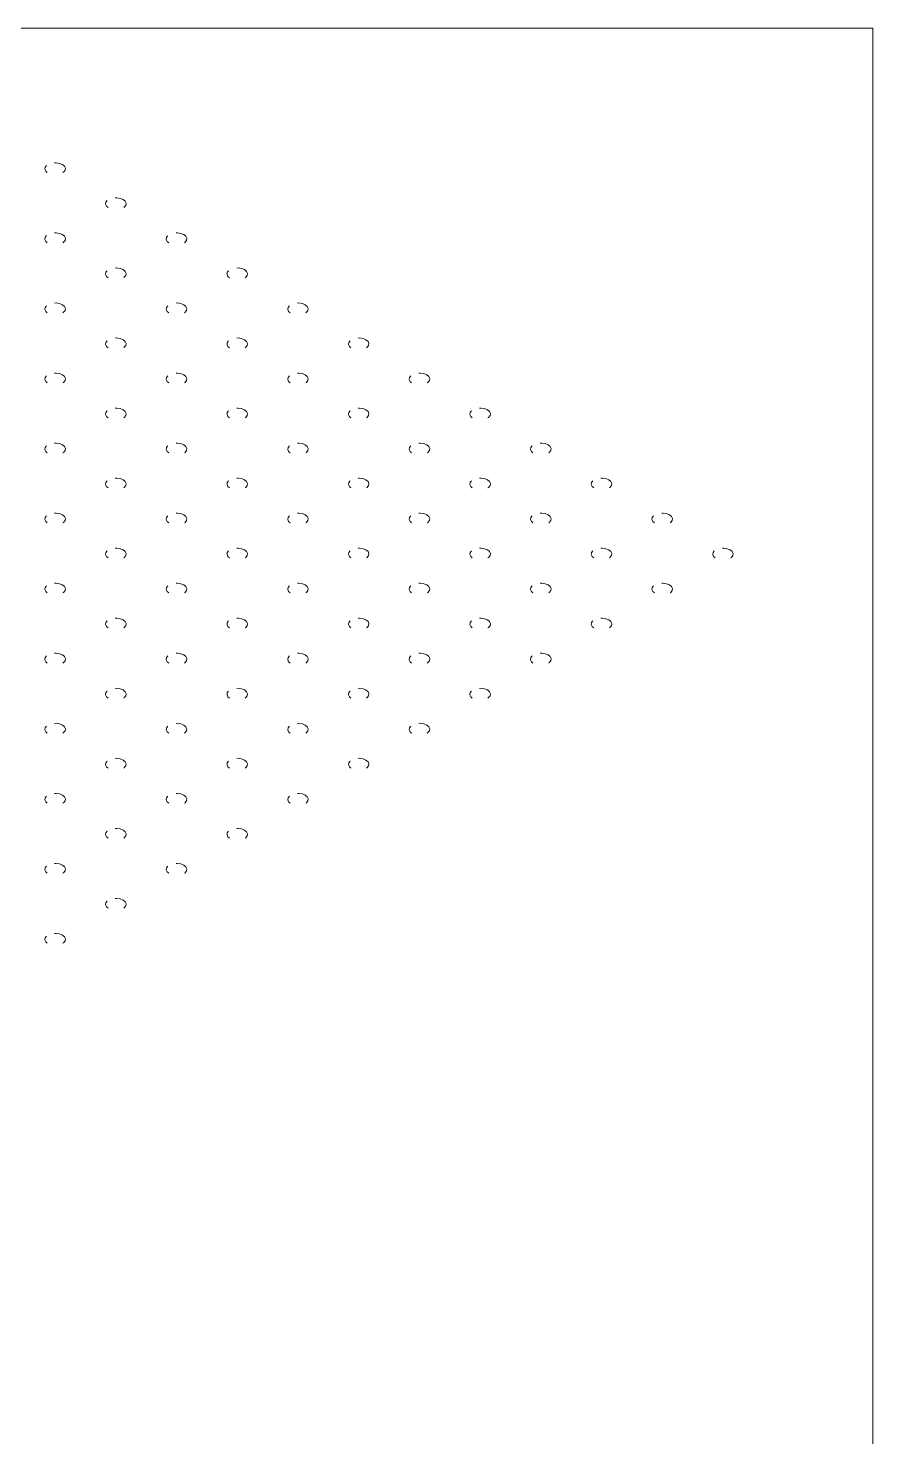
# Model space of a CAD drawing. Header units: millimetres. Extents: x 2 to 278, y 1 to 215.
# Drawn here: x 216.5 to 278, y 112 to 214.6 of the extents above; entities that cross this region are included whole.
import ezdxf

# ---------------------------------------------------------------- set-up
doc = ezdxf.new("R2010")
doc.units = ezdxf.units.MM
doc.linetypes.add('HIDDEN', pattern=[1.905, 1.27, -0.635])

msp = doc.modelspace()

# ---------------------------------------------------------------- linework, layer by layer
at = {"color": 7, "linetype": 'Continuous', "lineweight": 18}
for p in [(1.5793501, 214.64538), (277.98920685, 0.90316426)]:
    msp.add_line(p, (277.98920685, 214.64538), dxfattribs=at)
at = {"color": 7, "linetype": 'HIDDEN', "lineweight": 18}
for p, q in [((219.03807787, 204.123605), (219.08123563, 204.15584412)), ((223.45749526, 201.57232965), (223.50065301, 201.60456877)), ((219.03807787, 199.0210543), (219.08123563, 199.05329342)), ((227.87691264, 199.0210543), (227.92007039, 199.05329342)), ((223.45749526, 196.46977895), (223.50065301, 196.50201807)), ((232.29633002, 196.46977895), (232.33948778, 196.50201807)), ((219.03807787, 193.9185036), (219.08123563, 193.95074272)), ((227.87691264, 193.9185036), (227.92007039, 193.95074272)), ((236.7157474, 193.9185036), (236.75890516, 193.95074272)), ((223.45749526, 191.36722825), (223.50065301, 191.39946738)), ((232.29633002, 191.36722825), (232.33948778, 191.39946738)), ((241.13516478, 191.36722825), (241.17832254, 191.39946738)), ((219.03807787, 188.8159529), (219.08123563, 188.84819203)), ((227.87691264, 188.8159529), (227.92007039, 188.84819203)), ((236.7157474, 188.8159529), (236.75890516, 188.84819203)), ((245.55458217, 188.8159529), (245.59773992, 188.84819203)), ((223.45749526, 186.26467755), (223.50065301, 186.29691668)), ((232.29633002, 186.26467755), (232.33948778, 186.29691668)), ((241.13516479, 186.26467755), (241.17832254, 186.29691668)), ((249.97399951, 186.26467753), (250.01715731, 186.29691668)), ((219.03807787, 183.7134022), (219.08123563, 183.74564133)), ((227.87691264, 183.7134022), (227.92007039, 183.74564133)), ((236.71574741, 183.71340221), (236.75890516, 183.74564133)), ((245.55458216, 183.7134022), (245.59773992, 183.74564133)), ((254.39341694, 183.71340221), (254.43657469, 183.74564133)), ((223.45749526, 181.16212685), (223.50065301, 181.19436598)), ((232.29633002, 181.16212685), (232.33948778, 181.19436598)), ((241.13516479, 181.16212685), (241.17832254, 181.19436598)), ((249.97399955, 181.16212685), (250.01715731, 181.19436598)), ((258.8128343, 181.16212684), (258.85599207, 181.19436598)), ((219.03807787, 178.61085151), (219.08123563, 178.64309063)), ((227.87691264, 178.61085151), (227.92007039, 178.64309063)), ((236.7157474, 178.6108515), (236.75890516, 178.64309063)), ((245.55458216, 178.6108515), (245.59773992, 178.64309063)), ((254.39341694, 178.61085151), (254.43657469, 178.64309063)), ((263.23225165, 178.61085147), (263.27540945, 178.64309063)), ((223.45749526, 176.05957616), (223.50065301, 176.09181528)), ((232.29633002, 176.05957616), (232.33948778, 176.09181528)), ((241.13516479, 176.05957615), (241.17832254, 176.09181528)), ((249.97399957, 176.05957617), (250.01715731, 176.09181528)), ((258.81283438, 176.0595762), (258.85599207, 176.09181528)), ((267.65166911, 176.05957618), (267.69482684, 176.09181528)), ((219.03807787, 173.50830081), (219.08123563, 173.54053993)), ((227.87691264, 173.50830081), (227.92007039, 173.54053993)), ((236.71574741, 173.50830081), (236.75890516, 173.54053993)), ((245.55458217, 173.50830081), (245.59773992, 173.54053993)), ((254.39341695, 173.50830081), (254.43657469, 173.54053993)), ((263.23225173, 173.50830083), (263.27540945, 173.54053993)), ((223.45749526, 170.95702546), (223.50065301, 170.98926458)), ((232.29633002, 170.95702546), (232.33948778, 170.98926458)), ((241.13516478, 170.95702546), (241.17832254, 170.98926458)), ((249.97399953, 170.95702544), (250.01715731, 170.98926458)), ((258.81283424, 170.9570254), (258.85599207, 170.98926458)), ((219.03807787, 168.40575011), (219.08123563, 168.43798923)), ((227.87691264, 168.40575011), (227.92007039, 168.43798923)), ((236.71574741, 168.40575011), (236.75890516, 168.43798923)), ((245.55458217, 168.40575011), (245.59773992, 168.43798923)), ((254.39341691, 168.40575009), (254.43657469, 168.43798923)), ((223.45749526, 165.85447476), (223.50065301, 165.88671388)), ((232.29633002, 165.85447476), (232.33948778, 165.88671388)), ((241.13516478, 165.85447476), (241.17832254, 165.88671388)), ((249.97399957, 165.85447477), (250.01715731, 165.88671388)), ((219.03807787, 163.30319941), (219.08123563, 163.33543853)), ((227.87691264, 163.30319941), (227.92007039, 163.33543853)), ((236.7157474, 163.30319941), (236.75890516, 163.33543853)), ((245.55458216, 163.30319941), (245.59773992, 163.33543853)), ((223.45749526, 160.75192406), (223.50065301, 160.78416318)), ((232.29633002, 160.75192406), (232.33948778, 160.78416318)), ((241.13516479, 160.75192406), (241.17832254, 160.78416318)), ((219.03807787, 158.20064871), (219.08123563, 158.23288783)), ((227.87691264, 158.20064871), (227.92007039, 158.23288783)), ((236.7157474, 158.20064871), (236.75890516, 158.23288783)), ((223.45749526, 155.64937336), (223.50065301, 155.68161248)), ((232.29633002, 155.64937336), (232.33948778, 155.68161248)), ((219.03807787, 153.09809801), (219.08123563, 153.13033713)), ((227.87691264, 153.09809801), (227.92007039, 153.13033713)), ((223.45749526, 150.54682266), (223.50065301, 150.57906178)), ((219.03807787, 147.99554731), (219.08123563, 148.02778643))]:
    msp.add_line(p, q, dxfattribs=at)
at = {"color": 7, "linetype": 'HIDDEN', "lineweight": 18, "flags": 128}
for points in [[(219.08116341, 204.15584412), (219.19131597, 204.2921233), (219.21401762, 204.44191855), (219.14660244, 204.58716234), (218.99720168, 204.71033614), (218.78383529, 204.79658336), (218.5322384, 204.83550131), (218.27275731, 204.82239593), (218.03668927, 204.7588479), (217.85250756, 204.65252207), (217.74242723, 204.51624288), (217.71972557, 204.36644764), (217.78714076, 204.22120385), (217.89566532, 204.123605)], [(223.5006094, 201.60456877), (223.61073335, 201.74084795), (223.633435, 201.8906432), (223.56601982, 202.03588699), (223.41661907, 202.15906079), (223.20325268, 202.24530801), (222.95165579, 202.28422596), (222.6921747, 202.27112058), (222.45610665, 202.20757255), (222.27192495, 202.10124672), (222.16184461, 201.96496754), (222.13914296, 201.81517229), (222.20655814, 201.6699285), (222.3150827, 201.57232965)], [(219.08116341, 199.05329342), (219.19131597, 199.1895726), (219.21401762, 199.33936785), (219.14660244, 199.48461164), (218.99720168, 199.60778544), (218.78383529, 199.69403266), (218.5322384, 199.73295061), (218.27275731, 199.71984523), (218.03668927, 199.6562972), (217.85250756, 199.54997137), (217.74242723, 199.41369219), (217.71972557, 199.26389694), (217.78714076, 199.11865315), (217.89566532, 199.0210543)], [(227.92005539, 199.05329342), (228.03015073, 199.1895726), (228.05285239, 199.33936785), (227.9854372, 199.48461164), (227.83603645, 199.60778544), (227.62267006, 199.69403266), (227.37107317, 199.73295061), (227.11159208, 199.71984523), (226.87552403, 199.6562972), (226.69134233, 199.54997137), (226.58126199, 199.41369219), (226.55856034, 199.26389694), (226.62597552, 199.11865315), (226.73450008, 199.0210543)], [(223.5006094, 196.50201807), (223.61073335, 196.63829725), (223.633435, 196.7880925), (223.56601982, 196.93333629), (223.41661907, 197.05651009), (223.20325268, 197.14275731), (222.95165579, 197.18167526), (222.6921747, 197.16856988), (222.45610665, 197.10502185), (222.27192495, 196.99869602), (222.16184461, 196.86241684), (222.13914296, 196.71262159), (222.20655814, 196.5673778), (222.3150827, 196.46977895)], [(232.33938217, 196.50201807), (232.44956811, 196.63829725), (232.47226977, 196.7880925), (232.40485458, 196.93333629), (232.25545383, 197.05651009), (232.04208744, 197.14275731), (231.79049055, 197.18167526), (231.53100946, 197.16856988), (231.29494142, 197.10502185), (231.11075971, 196.99869602), (231.00067937, 196.86241684), (230.97797772, 196.71262159), (231.0453929, 196.5673778), (231.15391747, 196.46977895)], [(219.08116341, 193.95074272), (219.19131597, 194.08702191), (219.21401762, 194.23681715), (219.14660244, 194.38206094), (218.99720168, 194.50523474), (218.78383529, 194.59148196), (218.5322384, 194.63039991), (218.27275731, 194.61729453), (218.03668927, 194.5537465), (217.85250756, 194.44742067), (217.74242723, 194.31114149), (217.71972557, 194.16134624), (217.78714076, 194.01610245), (217.89566532, 193.9185036)], [(227.92005539, 193.95074272), (228.03015073, 194.08702191), (228.05285239, 194.23681715), (227.9854372, 194.38206094), (227.83603645, 194.50523474), (227.62267006, 194.59148196), (227.37107317, 194.63039991), (227.11159208, 194.61729453), (226.87552403, 194.5537465), (226.69134233, 194.44742067), (226.58126199, 194.31114149), (226.55856034, 194.16134624), (226.62597552, 194.01610245), (226.73450008, 193.9185036)], [(236.75882816, 193.95074272), (236.8689855, 194.08702191), (236.89168715, 194.23681715), (236.82427197, 194.38206094), (236.67487121, 194.50523474), (236.46150482, 194.59148196), (236.20990793, 194.63039991), (235.95042684, 194.61729453), (235.7143588, 194.5537465), (235.53017709, 194.44742067), (235.42009676, 194.31114149), (235.3973951, 194.16134624), (235.46481029, 194.01610245), (235.57333485, 193.9185036)], [(223.5006094, 191.39946738), (223.61073335, 191.53574656), (223.633435, 191.6855418), (223.56601982, 191.83078559), (223.41661907, 191.95395939), (223.20325268, 192.04020661), (222.95165579, 192.07912457), (222.6921747, 192.06601918), (222.45610665, 192.00247115), (222.27192495, 191.89614532), (222.16184461, 191.75986614), (222.13914296, 191.61007089), (222.20655814, 191.4648271), (222.3150827, 191.36722825)], [(232.33938217, 191.39946738), (232.44956811, 191.53574656), (232.47226977, 191.6855418), (232.40485458, 191.83078559), (232.25545383, 191.95395939), (232.04208744, 192.04020661), (231.79049055, 192.07912457), (231.53100946, 192.06601918), (231.29494142, 192.00247115), (231.11075971, 191.89614532), (231.00067937, 191.75986614), (230.97797772, 191.61007089), (231.0453929, 191.4648271), (231.15391747, 191.36722825)], [(241.17827415, 191.39946738), (241.28840288, 191.53574656), (241.31110453, 191.6855418), (241.24368935, 191.83078559), (241.09428859, 191.95395939), (240.88092221, 192.04020661), (240.62932532, 192.07912457), (240.36984423, 192.06601918), (240.13377618, 192.00247115), (239.94959448, 191.89614532), (239.83951414, 191.75986614), (239.81681249, 191.61007089), (239.88422767, 191.4648271), (239.99275223, 191.36722825)], [(219.08116341, 188.84819203), (219.19131597, 188.98447121), (219.21401762, 189.13426645), (219.14660244, 189.27951024), (218.99720168, 189.40268404), (218.78383529, 189.48893126), (218.5322384, 189.52784922), (218.27275731, 189.51474383), (218.03668927, 189.4511958), (217.85250756, 189.34486997), (217.74242723, 189.20859079), (217.71972557, 189.05879554), (217.78714076, 188.91355175), (217.89566532, 188.8159529)], [(227.92005539, 188.84819203), (228.03015073, 188.98447121), (228.05285239, 189.13426645), (227.9854372, 189.27951024), (227.83603645, 189.40268404), (227.62267006, 189.48893126), (227.37107317, 189.52784922), (227.11159208, 189.51474383), (226.87552403, 189.4511958), (226.69134233, 189.34486997), (226.58126199, 189.20859079), (226.55856034, 189.05879554), (226.62597552, 188.91355175), (226.73450008, 188.8159529)], [(236.75882816, 188.84819203), (236.8689855, 188.98447121), (236.89168715, 189.13426645), (236.82427197, 189.27951024), (236.67487121, 189.40268404), (236.46150482, 189.48893126), (236.20990793, 189.52784922), (235.95042684, 189.51474383), (235.7143588, 189.4511958), (235.53017709, 189.34486997), (235.42009676, 189.20859079), (235.3973951, 189.05879554), (235.46481029, 188.91355175), (235.57333485, 188.8159529)], [(245.59772015, 188.84819203), (245.70782026, 188.98447121), (245.73052191, 189.13426645), (245.66310673, 189.27951024), (245.51370598, 189.40268404), (245.30033959, 189.48893126), (245.0487427, 189.52784922), (244.78926161, 189.51474383), (244.55319356, 189.4511958), (244.36901186, 189.34486997), (244.25893152, 189.20859079), (244.23622987, 189.05879554), (244.30364505, 188.91355175), (244.41216962, 188.8159529)], [(223.5006094, 186.29691668), (223.61073335, 186.43319586), (223.633435, 186.5829911), (223.56601982, 186.72823489), (223.41661907, 186.85140869), (223.20325268, 186.93765591), (222.95165579, 186.97657387), (222.6921747, 186.96346848), (222.45610665, 186.89992045), (222.27192495, 186.79359462), (222.16184461, 186.65731544), (222.13914296, 186.50752019), (222.20655814, 186.3622764), (222.3150827, 186.26467755)], [(232.33938217, 186.29691668), (232.44956811, 186.43319586), (232.47226977, 186.5829911), (232.40485458, 186.72823489), (232.25545383, 186.85140869), (232.04208744, 186.93765591), (231.79049055, 186.97657387), (231.53100946, 186.96346848), (231.29494142, 186.89992045), (231.11075971, 186.79359462), (231.00067937, 186.65731544), (230.97797772, 186.50752019), (231.0453929, 186.3622764), (231.15391747, 186.26467755)], [(241.17827415, 186.29691668), (241.28840288, 186.43319586), (241.31110453, 186.5829911), (241.24368935, 186.72823489), (241.09428859, 186.85140869), (240.88092221, 186.93765591), (240.62932532, 186.97657387), (240.36984423, 186.96346848), (240.13377618, 186.89992045), (239.94959448, 186.79359462), (239.83951414, 186.65731544), (239.81681249, 186.50752019), (239.88422767, 186.3622764), (239.99275223, 186.26467755)], [(250.01692772, 186.29691668), (250.12723764, 186.43319586), (250.1499393, 186.5829911), (250.08252411, 186.72823489), (249.93312336, 186.85140869), (249.71975697, 186.93765591), (249.46816008, 186.97657387), (249.20867899, 186.96346848), (248.97261095, 186.89992045), (248.78842924, 186.79359462), (248.6783489, 186.65731544), (248.65564725, 186.50752019), (248.72306243, 186.3622764), (248.83158703, 186.26467753)], [(219.08116341, 183.74564133), (219.19131597, 183.88192051), (219.21401762, 184.03171575), (219.14660244, 184.17695955), (218.99720168, 184.30013334), (218.78383529, 184.38638056), (218.5322384, 184.42529852), (218.27275731, 184.41219313), (218.03668927, 184.34864511), (217.85250756, 184.24231927), (217.74242723, 184.10604009), (217.71972557, 183.95624484), (217.78714076, 183.81100105), (217.89566532, 183.7134022)], [(227.92005539, 183.74564133), (228.03015073, 183.88192051), (228.05285239, 184.03171575), (227.9854372, 184.17695955), (227.83603645, 184.30013334), (227.62267006, 184.38638056), (227.37107317, 184.42529852), (227.11159208, 184.41219313), (226.87552403, 184.34864511), (226.69134233, 184.24231927), (226.58126199, 184.10604009), (226.55856034, 183.95624484), (226.62597552, 183.81100105), (226.73450008, 183.7134022)], [(236.75882816, 183.74564133), (236.8689855, 183.88192051), (236.89168715, 184.03171575), (236.82427197, 184.17695955), (236.67487121, 184.30013334), (236.46150482, 184.38638056), (236.20990793, 184.42529852), (235.95042684, 184.41219313), (235.7143588, 184.34864511), (235.53017709, 184.24231927), (235.42009676, 184.10604009), (235.3973951, 183.95624484), (235.46481029, 183.81100105), (235.57333485, 183.71340221)], [(245.59772015, 183.74564133), (245.70782026, 183.88192051), (245.73052191, 184.03171575), (245.66310673, 184.17695955), (245.51370598, 184.30013334), (245.30033959, 184.38638056), (245.0487427, 184.42529852), (244.78926161, 184.41219313), (244.55319356, 184.34864511), (244.36901186, 184.24231927), (244.25893152, 184.10604009), (244.23622987, 183.95624484), (244.30364505, 183.81100105), (244.41216962, 183.7134022)], [(254.43649292, 183.74564133), (254.54665503, 183.88192051), (254.56935668, 184.03171575), (254.5019415, 184.17695955), (254.35254074, 184.30013334), (254.13917435, 184.38638056), (253.88757746, 184.42529852), (253.62809637, 184.41219313), (253.39202833, 184.34864511), (253.20784662, 184.24231927), (253.09776629, 184.10604009), (253.07506463, 183.95624484), (253.14247982, 183.81100105), (253.25100437, 183.71340221)], [(223.5006094, 181.19436598), (223.61073335, 181.33064516), (223.633435, 181.4804404), (223.56601982, 181.6256842), (223.41661907, 181.74885799), (223.20325268, 181.83510521), (222.95165579, 181.87402317), (222.6921747, 181.86091778), (222.45610665, 181.79736976), (222.27192495, 181.69104392), (222.16184461, 181.55476474), (222.13914296, 181.40496949), (222.20655814, 181.2597257), (222.3150827, 181.16212685)], [(232.33938217, 181.19436598), (232.44956811, 181.33064516), (232.47226977, 181.4804404), (232.40485458, 181.6256842), (232.25545383, 181.74885799), (232.04208744, 181.83510521), (231.79049055, 181.87402317), (231.53100946, 181.86091778), (231.29494142, 181.79736976), (231.11075971, 181.69104392), (231.00067937, 181.55476474), (230.97797772, 181.40496949), (231.0453929, 181.2597257), (231.15391747, 181.16212685)], [(241.17827415, 181.19436598), (241.28840288, 181.33064516), (241.31110453, 181.4804404), (241.24368935, 181.6256842), (241.09428859, 181.74885799), (240.88092221, 181.83510521), (240.62932532, 181.87402317), (240.36984423, 181.86091778), (240.13377618, 181.79736976), (239.94959448, 181.69104392), (239.83951414, 181.55476474), (239.81681249, 181.40496949), (239.88422767, 181.2597257), (239.99275223, 181.16212685)], [(250.01692772, 181.19436598), (250.12723764, 181.33064516), (250.1499393, 181.4804404), (250.08252411, 181.6256842), (249.93312336, 181.74885799), (249.71975697, 181.83510521), (249.46816008, 181.87402317), (249.20867899, 181.86091778), (248.97261095, 181.79736976), (248.78842924, 181.69104392), (248.6783489, 181.55476474), (248.65564725, 181.40496949), (248.72306243, 181.2597257), (248.831587, 181.16212685)], [(258.8558197, 181.19436598), (258.96607241, 181.33064516), (258.98877406, 181.4804404), (258.92135888, 181.6256842), (258.77195812, 181.74885799), (258.55859173, 181.83510521), (258.30699485, 181.87402317), (258.04751375, 181.86091778), (257.81144571, 181.79736976), (257.62726401, 181.69104392), (257.51718367, 181.55476474), (257.49448202, 181.40496949), (257.5618972, 181.2597257), (257.67042178, 181.16212684)], [(219.08116341, 178.64309063), (219.19131597, 178.77936981), (219.21401762, 178.92916505), (219.14660244, 179.07440885), (218.99720168, 179.19758264), (218.78383529, 179.28382986), (218.5322384, 179.32274782), (218.27275731, 179.30964243), (218.03668927, 179.24609441), (217.85250756, 179.13976857), (217.74242723, 179.00348939), (217.71972557, 178.85369414), (217.78714076, 178.70845035), (217.89566532, 178.61085151)], [(227.92005539, 178.64309063), (228.03015073, 178.77936981), (228.05285239, 178.92916505), (227.9854372, 179.07440885), (227.83603645, 179.19758264), (227.62267006, 179.28382986), (227.37107317, 179.32274782), (227.11159208, 179.30964243), (226.87552403, 179.24609441), (226.69134233, 179.13976857), (226.58126199, 179.00348939), (226.55856034, 178.85369414), (226.62597552, 178.70845035), (226.73450008, 178.61085151)], [(236.75882816, 178.64309063), (236.8689855, 178.77936981), (236.89168715, 178.92916505), (236.82427197, 179.07440885), (236.67487121, 179.19758264), (236.46150482, 179.28382986), (236.20990793, 179.32274782), (235.95042684, 179.30964243), (235.7143588, 179.24609441), (235.53017709, 179.13976857), (235.42009676, 179.00348939), (235.3973951, 178.85369414), (235.46481029, 178.70845035), (235.57333485, 178.6108515)], [(245.59772015, 178.64309063), (245.70782026, 178.77936981), (245.73052191, 178.92916505), (245.66310673, 179.07440885), (245.51370598, 179.19758264), (245.30033959, 179.28382986), (245.0487427, 179.32274782), (244.78926161, 179.30964243), (244.55319356, 179.24609441), (244.36901186, 179.13976857), (244.25893152, 179.00348939), (244.23622987, 178.85369414), (244.30364505, 178.70845035), (244.41216962, 178.6108515)], [(254.43649292, 178.64309063), (254.54665503, 178.77936981), (254.56935668, 178.92916505), (254.5019415, 179.07440885), (254.35254074, 179.19758264), (254.13917435, 179.28382986), (253.88757746, 179.32274782), (253.62809637, 179.30964243), (253.39202833, 179.24609441), (253.20784662, 179.13976857), (253.09776629, 179.00348939), (253.07506463, 178.85369414), (253.14247982, 178.70845035), (253.25100437, 178.61085151)], [(263.2753849, 178.64309063), (263.38548979, 178.77936981), (263.40819144, 178.92916505), (263.34077626, 179.07440885), (263.19137551, 179.19758264), (262.97800912, 179.28382986), (262.72641223, 179.32274782), (262.46693114, 179.30964243), (262.23086309, 179.24609441), (262.04668139, 179.13976857), (261.93660105, 179.00348939), (261.9138994, 178.85369414), (261.98131458, 178.70845035), (262.08983919, 178.61085147)], [(223.5006094, 176.09181528), (223.61073335, 176.22809446), (223.633435, 176.3778897), (223.56601982, 176.5231335), (223.41661907, 176.64630729), (223.20325268, 176.73255451), (222.95165579, 176.77147247), (222.6921747, 176.75836708), (222.45610665, 176.69481906), (222.27192495, 176.58849322), (222.16184461, 176.45221404), (222.13914296, 176.3024188), (222.20655814, 176.157175), (222.3150827, 176.05957616)], [(232.33938217, 176.09181528), (232.44956811, 176.22809446), (232.47226977, 176.3778897), (232.40485458, 176.5231335), (232.25545383, 176.64630729), (232.04208744, 176.73255451), (231.79049055, 176.77147247), (231.53100946, 176.75836708), (231.29494142, 176.69481906), (231.11075971, 176.58849322), (231.00067937, 176.45221404), (230.97797772, 176.3024188), (231.0453929, 176.157175), (231.15391747, 176.05957616)], [(241.17827415, 176.09181528), (241.28840288, 176.22809446), (241.31110453, 176.3778897), (241.24368935, 176.5231335), (241.09428859, 176.64630729), (240.88092221, 176.73255451), (240.62932532, 176.77147247), (240.36984423, 176.75836708), (240.13377618, 176.69481906), (239.94959448, 176.58849322), (239.83951414, 176.45221404), (239.81681249, 176.3024188), (239.88422767, 176.157175), (239.99275223, 176.05957615)], [(250.01692772, 176.09181528), (250.12723764, 176.22809446), (250.1499393, 176.3778897), (250.08252411, 176.5231335), (249.93312336, 176.64630729), (249.71975697, 176.73255451), (249.46816008, 176.77147247), (249.20867899, 176.75836708), (248.97261095, 176.69481906), (248.78842924, 176.58849322), (248.6783489, 176.45221404), (248.65564725, 176.3024188), (248.72306243, 176.157175), (248.83158698, 176.05957616)], [(258.8558197, 176.09181528), (258.96607241, 176.22809446), (258.98877406, 176.3778897), (258.92135888, 176.5231335), (258.77195812, 176.64630729), (258.55859173, 176.73255451), (258.30699485, 176.77147247), (258.04751375, 176.75836708), (257.81144571, 176.69481906), (257.62726401, 176.58849322), (257.51718367, 176.45221404), (257.49448202, 176.3024188), (257.5618972, 176.157175), (257.6704217, 176.0595762)], [(267.69471169, 176.09181528), (267.80490717, 176.22809446), (267.82760883, 176.3778897), (267.76019364, 176.5231335), (267.61079289, 176.64630729), (267.3974265, 176.73255451), (267.14582961, 176.77147247), (266.88634852, 176.75836708), (266.65028048, 176.69481906), (266.46609877, 176.58849322), (266.35601843, 176.45221404), (266.33331678, 176.3024188), (266.40073196, 176.157175), (266.5092565, 176.05957617)], [(219.08116341, 173.54053993), (219.19131597, 173.67681911), (219.21401762, 173.82661435), (219.14660244, 173.97185815), (218.99720168, 174.09503194), (218.78383529, 174.18127916), (218.5322384, 174.22019712), (218.27275731, 174.20709173), (218.03668927, 174.14354371), (217.85250756, 174.03721787), (217.74242723, 173.90093869), (217.71972557, 173.75114345), (217.78714076, 173.60589965), (217.89566532, 173.50830081)], [(227.92005539, 173.54053993), (228.03015073, 173.67681911), (228.05285239, 173.82661435), (227.9854372, 173.97185815), (227.83603645, 174.09503194), (227.62267006, 174.18127916), (227.37107317, 174.22019712), (227.11159208, 174.20709173), (226.87552403, 174.14354371), (226.69134233, 174.03721787), (226.58126199, 173.90093869), (226.55856034, 173.75114345), (226.62597552, 173.60589965), (226.73450008, 173.50830081)], [(236.75882816, 173.54053993), (236.8689855, 173.67681911), (236.89168715, 173.82661435), (236.82427197, 173.97185815), (236.67487121, 174.09503194), (236.46150482, 174.18127916), (236.20990793, 174.22019712), (235.95042684, 174.20709173), (235.7143588, 174.14354371), (235.53017709, 174.03721787), (235.42009676, 173.90093869), (235.3973951, 173.75114345), (235.46481029, 173.60589965), (235.57333485, 173.50830081)], [(245.59772015, 173.54053993), (245.70782026, 173.67681911), (245.73052191, 173.82661435), (245.66310673, 173.97185815), (245.51370598, 174.09503194), (245.30033959, 174.18127916), (245.0487427, 174.22019712), (244.78926161, 174.20709173), (244.55319356, 174.14354371), (244.36901186, 174.03721787), (244.25893152, 173.90093869), (244.23622987, 173.75114345), (244.30364505, 173.60589965), (244.41216961, 173.50830081)], [(254.43649292, 173.54053993), (254.54665503, 173.67681911), (254.56935668, 173.82661435), (254.5019415, 173.97185815), (254.35254074, 174.09503194), (254.13917435, 174.18127916), (253.88757746, 174.22019712), (253.62809637, 174.20709173), (253.39202833, 174.14354371), (253.20784662, 174.03721787), (253.09776629, 173.90093869), (253.07506463, 173.75114345), (253.14247982, 173.60589965), (253.25100437, 173.50830081)], [(263.2753849, 173.54053993), (263.38548979, 173.67681911), (263.40819144, 173.82661435), (263.34077626, 173.97185815), (263.19137551, 174.09503194), (262.97800912, 174.18127916), (262.72641223, 174.22019712), (262.46693114, 174.20709173), (262.23086309, 174.14354371), (262.04668139, 174.03721787), (261.93660105, 173.90093869), (261.9138994, 173.75114345), (261.98131458, 173.60589965), (262.08983912, 173.50830083)], [(223.5006094, 170.98926458), (223.61073335, 171.12554376), (223.633435, 171.27533901), (223.56601982, 171.4205828), (223.41661907, 171.54375659), (223.20325268, 171.63000381), (222.95165579, 171.66892177), (222.6921747, 171.65581638), (222.45610665, 171.59226836), (222.27192495, 171.48594252), (222.16184461, 171.34966334), (222.13914296, 171.1998681), (222.20655814, 171.0546243), (222.3150827, 170.95702546)], [(232.33938217, 170.98926458), (232.44956811, 171.12554376), (232.47226977, 171.27533901), (232.40485458, 171.4205828), (232.25545383, 171.54375659), (232.04208744, 171.63000381), (231.79049055, 171.66892177), (231.53100946, 171.65581638), (231.29494142, 171.59226836), (231.11075971, 171.48594252), (231.00067937, 171.34966334), (230.97797772, 171.1998681), (231.0453929, 171.0546243), (231.15391747, 170.95702546)], [(241.17827415, 170.98926458), (241.28840288, 171.12554376), (241.31110453, 171.27533901), (241.24368935, 171.4205828), (241.09428859, 171.54375659), (240.88092221, 171.63000381), (240.62932532, 171.66892177), (240.36984423, 171.65581638), (240.13377618, 171.59226836), (239.94959448, 171.48594252), (239.83951414, 171.34966334), (239.81681249, 171.1998681), (239.88422767, 171.0546243), (239.99275223, 170.95702546)], [(250.01692772, 170.98926458), (250.12723764, 171.12554376), (250.1499393, 171.27533901), (250.08252411, 171.4205828), (249.93312336, 171.54375659), (249.71975697, 171.63000381), (249.46816008, 171.66892177), (249.20867899, 171.65581638), (248.97261095, 171.59226836), (248.78842924, 171.48594252), (248.6783489, 171.34966334), (248.65564725, 171.1998681), (248.72306243, 171.0546243), (248.83158702, 170.95702544)], [(258.8558197, 170.98926458), (258.96607241, 171.12554376), (258.98877406, 171.27533901), (258.92135888, 171.4205828), (258.77195812, 171.54375659), (258.55859173, 171.63000381), (258.30699485, 171.66892177), (258.04751375, 171.65581638), (257.81144571, 171.59226836), (257.62726401, 171.48594252), (257.51718367, 171.34966334), (257.49448202, 171.1998681), (257.5618972, 171.0546243), (257.67042183, 170.95702541)], [(219.08116341, 168.43798923), (219.19131597, 168.57426841), (219.21401762, 168.72406366), (219.14660244, 168.86930745), (218.99720168, 168.99248124), (218.78383529, 169.07872846), (218.5322384, 169.11764642), (218.27275731, 169.10454103), (218.03668927, 169.04099301), (217.85250756, 168.93466717), (217.74242723, 168.79838799), (217.71972557, 168.64859275), (217.78714076, 168.50334895), (217.89566532, 168.40575011)], [(227.92005539, 168.43798923), (228.03015073, 168.57426841), (228.05285239, 168.72406366), (227.9854372, 168.86930745), (227.83603645, 168.99248124), (227.62267006, 169.07872846), (227.37107317, 169.11764642), (227.11159208, 169.10454103), (226.87552403, 169.04099301), (226.69134233, 168.93466717), (226.58126199, 168.79838799), (226.55856034, 168.64859275), (226.62597552, 168.50334895), (226.73450008, 168.40575011)], [(236.75882816, 168.43798923), (236.8689855, 168.57426841), (236.89168715, 168.72406366), (236.82427197, 168.86930745), (236.67487121, 168.99248124), (236.46150482, 169.07872846), (236.20990793, 169.11764642), (235.95042684, 169.10454103), (235.7143588, 169.04099301), (235.53017709, 168.93466717), (235.42009676, 168.79838799), (235.3973951, 168.64859275), (235.46481029, 168.50334895), (235.57333485, 168.40575011)], [(245.59772015, 168.43798923), (245.70782026, 168.57426841), (245.73052191, 168.72406366), (245.66310673, 168.86930745), (245.51370598, 168.99248124), (245.30033959, 169.07872846), (245.0487427, 169.11764642), (244.78926161, 169.10454103), (244.55319356, 169.04099301), (244.36901186, 168.93466717), (244.25893152, 168.79838799), (244.23622987, 168.64859275), (244.30364505, 168.50334895), (244.41216961, 168.40575011)], [(254.43649292, 168.43798923), (254.54665503, 168.57426841), (254.56935668, 168.72406366), (254.5019415, 168.86930745), (254.35254074, 168.99248124), (254.13917435, 169.07872846), (253.88757746, 169.11764642), (253.62809637, 169.10454103), (253.39202833, 169.04099301), (253.20784662, 168.93466717), (253.09776629, 168.79838799), (253.07506463, 168.64859275), (253.14247982, 168.50334895), (253.2510044, 168.40575009)], [(223.5006094, 165.88671388), (223.61073335, 166.02299306), (223.633435, 166.17278831), (223.56601982, 166.3180321), (223.41661907, 166.44120589), (223.20325268, 166.52745311), (222.95165579, 166.56637107), (222.6921747, 166.55326568), (222.45610665, 166.48971766), (222.27192495, 166.38339182), (222.16184461, 166.24711264), (222.13914296, 166.0973174), (222.20655814, 165.95207361), (222.3150827, 165.85447476)], [(232.33938217, 165.88671388), (232.44956811, 166.02299306), (232.47226977, 166.17278831), (232.40485458, 166.3180321), (232.25545383, 166.44120589), (232.04208744, 166.52745311), (231.79049055, 166.56637107), (231.53100946, 166.55326568), (231.29494142, 166.48971766), (231.11075971, 166.38339182), (231.00067937, 166.24711264), (230.97797772, 166.0973174), (231.0453929, 165.95207361), (231.15391747, 165.85447476)], [(241.17827415, 165.88671388), (241.28840288, 166.02299306), (241.31110453, 166.17278831), (241.24368935, 166.3180321), (241.09428859, 166.44120589), (240.88092221, 166.52745311), (240.62932532, 166.56637107), (240.36984423, 166.55326568), (240.13377618, 166.48971766), (239.94959448, 166.38339182), (239.83951414, 166.24711264), (239.81681249, 166.0973174), (239.88422767, 165.95207361), (239.99275223, 165.85447476)], [(250.01692772, 165.88671388), (250.12723764, 166.02299306), (250.1499393, 166.17278831), (250.08252411, 166.3180321), (249.93312336, 166.44120589), (249.71975697, 166.52745311), (249.46816008, 166.56637107), (249.20867899, 166.55326568), (248.97261095, 166.48971766), (248.78842924, 166.38339182), (248.6783489, 166.24711264), (248.65564725, 166.0973174), (248.72306243, 165.95207361), (248.83158698, 165.85447477)], [(219.08116341, 163.33543853), (219.19131597, 163.47171771), (219.21401762, 163.62151296), (219.14660244, 163.76675675), (218.99720168, 163.88993054), (218.78383529, 163.97617776), (218.5322384, 164.01509572), (218.27275731, 164.00199034), (218.03668927, 163.93844231), (217.85250756, 163.83211647), (217.74242723, 163.69583729), (217.71972557, 163.54604205), (217.78714076, 163.40079826), (217.89566532, 163.30319941)], [(227.92005539, 163.33543853), (228.03015073, 163.47171771), (228.05285239, 163.62151296), (227.9854372, 163.76675675), (227.83603645, 163.88993054), (227.62267006, 163.97617776), (227.37107317, 164.01509572), (227.11159208, 164.00199034), (226.87552403, 163.93844231), (226.69134233, 163.83211647), (226.58126199, 163.69583729), (226.55856034, 163.54604205), (226.62597552, 163.40079826), (226.73450008, 163.30319941)], [(236.75882816, 163.33543853), (236.8689855, 163.47171771), (236.89168715, 163.62151296), (236.82427197, 163.76675675), (236.67487121, 163.88993054), (236.46150482, 163.97617776), (236.20990793, 164.01509572), (235.95042684, 164.00199034), (235.7143588, 163.93844231), (235.53017709, 163.83211647), (235.42009676, 163.69583729), (235.3973951, 163.54604205), (235.46481029, 163.40079826), (235.57333485, 163.30319941)], [(245.59772015, 163.33543853), (245.70782026, 163.47171771), (245.73052191, 163.62151296), (245.66310673, 163.76675675), (245.51370598, 163.88993054), (245.30033959, 163.97617776), (245.0487427, 164.01509572), (244.78926161, 164.00199034), (244.55319356, 163.93844231), (244.36901186, 163.83211647), (244.25893152, 163.69583729), (244.23622987, 163.54604205), (244.30364505, 163.40079826), (244.41216962, 163.30319941)], [(223.5006094, 160.78416318), (223.61073335, 160.92044236), (223.633435, 161.07023761), (223.56601982, 161.2154814), (223.41661907, 161.3386552), (223.20325268, 161.42490241), (222.95165579, 161.46382037), (222.6921747, 161.45071499), (222.45610665, 161.38716696), (222.27192495, 161.28084112), (222.16184461, 161.14456194), (222.13914296, 160.9947667), (222.20655814, 160.84952291), (222.3150827, 160.75192406)], [(232.33938217, 160.78416318), (232.44956811, 160.92044236), (232.47226977, 161.07023761), (232.40485458, 161.2154814), (232.25545383, 161.3386552), (232.04208744, 161.42490241), (231.79049055, 161.46382037), (231.53100946, 161.45071499), (231.29494142, 161.38716696), (231.11075971, 161.28084112), (231.00067937, 161.14456194), (230.97797772, 160.9947667), (231.0453929, 160.84952291), (231.15391747, 160.75192406)], [(241.17827415, 160.78416318), (241.28840288, 160.92044236), (241.31110453, 161.07023761), (241.24368935, 161.2154814), (241.09428859, 161.3386552), (240.88092221, 161.42490241), (240.62932532, 161.46382037), (240.36984423, 161.45071499), (240.13377618, 161.38716696), (239.94959448, 161.28084112), (239.83951414, 161.14456194), (239.81681249, 160.9947667), (239.88422767, 160.84952291), (239.99275223, 160.75192406)], [(219.08116341, 158.23288783), (219.19131597, 158.36916701), (219.21401762, 158.51896226), (219.14660244, 158.66420605), (218.99720168, 158.78737985), (218.78383529, 158.87362707), (218.5322384, 158.91254502), (218.27275731, 158.89943964), (218.03668927, 158.83589161), (217.85250756, 158.72956578), (217.74242723, 158.59328659), (217.71972557, 158.44349135), (217.78714076, 158.29824756), (217.89566532, 158.20064871)], [(227.92005539, 158.23288783), (228.03015073, 158.36916701), (228.05285239, 158.51896226), (227.9854372, 158.66420605), (227.83603645, 158.78737985), (227.62267006, 158.87362707), (227.37107317, 158.91254502), (227.11159208, 158.89943964), (226.87552403, 158.83589161), (226.69134233, 158.72956578), (226.58126199, 158.59328659), (226.55856034, 158.44349135), (226.62597552, 158.29824756), (226.73450008, 158.20064871)], [(236.75882816, 158.23288783), (236.8689855, 158.36916701), (236.89168715, 158.51896226), (236.82427197, 158.66420605), (236.67487121, 158.78737985), (236.46150482, 158.87362707), (236.20990793, 158.91254502), (235.95042684, 158.89943964), (235.7143588, 158.83589161), (235.53017709, 158.72956578), (235.42009676, 158.59328659), (235.3973951, 158.44349135), (235.46481029, 158.29824756), (235.57333485, 158.20064871)], [(223.5006094, 155.68161248), (223.61073335, 155.81789166), (223.633435, 155.96768691), (223.56601982, 156.1129307), (223.41661907, 156.2361045), (223.20325268, 156.32235172), (222.95165579, 156.36126967), (222.6921747, 156.34816429), (222.45610665, 156.28461626), (222.27192495, 156.17829043), (222.16184461, 156.04201125), (222.13914296, 155.892216), (222.20655814, 155.74697221), (222.3150827, 155.64937336)], [(232.33938217, 155.68161248), (232.44956811, 155.81789166), (232.47226977, 155.96768691), (232.40485458, 156.1129307), (232.25545383, 156.2361045), (232.04208744, 156.32235172), (231.79049055, 156.36126967), (231.53100946, 156.34816429), (231.29494142, 156.28461626), (231.11075971, 156.17829043), (231.00067937, 156.04201125), (230.97797772, 155.892216), (231.0453929, 155.74697221), (231.15391747, 155.64937336)], [(219.08116341, 153.13033713), (219.19131597, 153.26661631), (219.21401762, 153.41641156), (219.14660244, 153.56165535), (218.99720168, 153.68482915), (218.78383529, 153.77107637), (218.5322384, 153.80999432), (218.27275731, 153.79688894), (218.03668927, 153.73334091), (217.85250756, 153.62701508), (217.74242723, 153.4907359), (217.71972557, 153.34094065), (217.78714076, 153.19569686), (217.89566532, 153.09809801)], [(227.92005539, 153.13033713), (228.03015073, 153.26661631), (228.05285239, 153.41641156), (227.9854372, 153.56165535), (227.83603645, 153.68482915), (227.62267006, 153.77107637), (227.37107317, 153.80999432), (227.11159208, 153.79688894), (226.87552403, 153.73334091), (226.69134233, 153.62701508), (226.58126199, 153.4907359), (226.55856034, 153.34094065), (226.62597552, 153.19569686), (226.73450008, 153.09809801)], [(223.5006094, 150.57906178), (223.61073335, 150.71534096), (223.633435, 150.86513621), (223.56601982, 151.01038), (223.41661907, 151.1335538), (223.20325268, 151.21980102), (222.95165579, 151.25871897), (222.6921747, 151.24561359), (222.45610665, 151.18206556), (222.27192495, 151.07573973), (222.16184461, 150.93946055), (222.13914296, 150.7896653), (222.20655814, 150.64442151), (222.3150827, 150.54682266)], [(219.08116341, 148.02778643), (219.19131597, 148.16406562), (219.21401762, 148.31386086), (219.14660244, 148.45910465), (218.99720168, 148.58227845), (218.78383529, 148.66852567), (218.5322384, 148.70744362), (218.27275731, 148.69433824), (218.03668927, 148.63079021), (217.85250756, 148.52446438), (217.74242723, 148.3881852), (217.71972557, 148.23838995), (217.78714076, 148.09314616), (217.89566532, 147.99554731)]]:
    msp.add_lwpolyline(points, dxfattribs=at)

doc.saveas('drawing.dxf')
